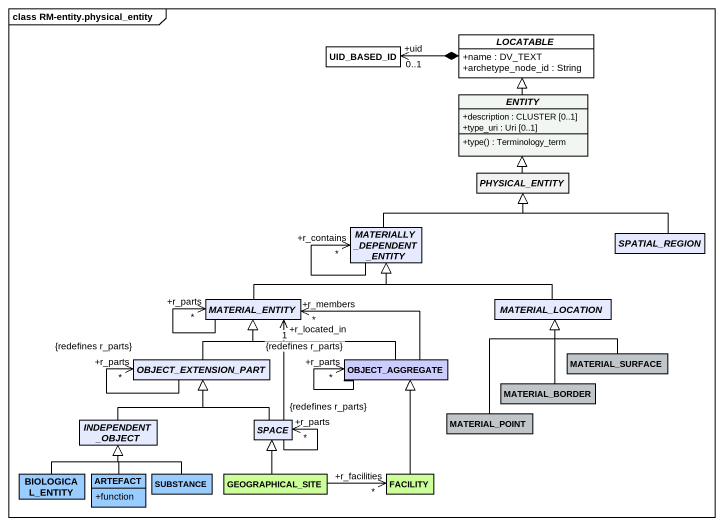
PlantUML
@startuml
mainframe class RM-entity.physical_entity
hide circle
hide empty members
skinparam classAttributeIconSize 0
class UID_BASED_ID #FFFFFF
abstract class LOCATABLE #FFFFFF {
  +name : DV_TEXT
  +archetype_node_id : String
}
abstract class "ENTITY" as ENTITY_ #F2F6F3 {
  +description : CLUSTER [0..1]
  +type_uri : Uri [0..1]
  +type() : Terminology_term
}
abstract class PHYSICAL_ENTITY #F2F2F2
abstract class MATERIALLY_DEPENDENT_ENTITY #E5EAFF
abstract class SPATIAL_REGION #E5EAFF
abstract class MATERIAL_ENTITY #E5EAFF
abstract class MATERIAL_LOCATION #E5EAFF
abstract class OBJECT_EXTENSION_PART #E5EAFF
class OBJECT_AGGREGATE #CCCCFF
class MATERIAL_SURFACE #C0C5CA
class MATERIAL_POINT #C0C5CA
class MATERIAL_BORDER #C0C5CA
abstract class INDEPENDENT_OBJECT #E5EAFF
abstract class SPACE #E5EAFF
class BIOLOGICAL_ENTITY #99CCFF
class ARTEFACT #99CCFF {
  +function
}
class SUBSTANCE #99CCFF
class GEOGRAPHICAL_SITE #CCFF99
class FACILITY #CCFF99
UID_BASED_ID "+uid\n0..1" <-right-* LOCATABLE
ENTITY_ -up-|> LOCATABLE
PHYSICAL_ENTITY -up-|> ENTITY_
MATERIALLY_DEPENDENT_ENTITY -right-|> PHYSICAL_ENTITY
MATERIALLY_DEPENDENT_ENTITY --> "+r_contains\n*" MATERIALLY_DEPENDENT_ENTITY
SPATIAL_REGION -left-|> PHYSICAL_ENTITY
MATERIAL_ENTITY -right-|> MATERIALLY_DEPENDENT_ENTITY
MATERIAL_ENTITY --> "+r_parts\n*" MATERIAL_ENTITY
MATERIAL_LOCATION -left-|> MATERIALLY_DEPENDENT_ENTITY
OBJECT_EXTENSION_PART -up-|> MATERIAL_ENTITY
OBJECT_EXTENSION_PART "+r_parts\n*\n{redefines r_parts}" <-- OBJECT_EXTENSION_PART
OBJECT_AGGREGATE -left-|> MATERIAL_ENTITY
OBJECT_AGGREGATE -left-> "+r_members\n*" MATERIAL_ENTITY
OBJECT_AGGREGATE "+r_parts\n*\n{redefines r_parts}" <-- OBJECT_AGGREGATE
MATERIAL_SURFACE -up-|> MATERIAL_LOCATION
MATERIAL_POINT -up-|> MATERIAL_LOCATION
MATERIAL_BORDER -up-|> MATERIAL_LOCATION
INDEPENDENT_OBJECT -up-|> OBJECT_EXTENSION_PART
SPACE -up-> "+r_located_in\n1" MATERIAL_ENTITY
SPACE -up-|> OBJECT_EXTENSION_PART
SPACE "+r_parts\n*\n{redefines r_parts}" <-- SPACE
BIOLOGICAL_ENTITY -up-|> INDEPENDENT_OBJECT
ARTEFACT -up-|> INDEPENDENT_OBJECT
SUBSTANCE -up-|> INDEPENDENT_OBJECT
GEOGRAPHICAL_SITE -up-|> SPACE
GEOGRAPHICAL_SITE -right-> "+r_facilities\n*" FACILITY
FACILITY -up-|> OBJECT_AGGREGATE
@enduml
